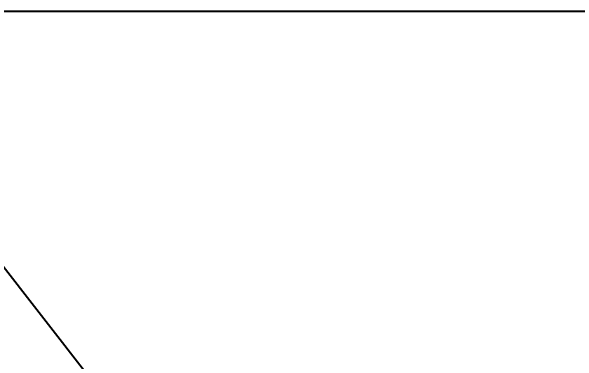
# Model space of a CAD drawing. Header units: inches. Extents: x -2661 to 42767, y -1222 to 9099.
# Drawn here: x -866.06 to -844.97, y 3502.5 to 3515.55 of the extents above; entities that cross this region are included whole.
import ezdxf
from ezdxf import colors
from ezdxf.entities.mleader import LeaderData, LeaderLine
from ezdxf.math import Vec2, Vec3

# ---------------------------------------------------------------- set-up
doc = ezdxf.new("R2010")
doc.units = ezdxf.units.IN
doc.header["$LTSCALE"] = 12
doc.header["$MEASUREMENT"] = 0
doc.layers.get('0').update_dxf_attribs({"linetype": 'CONTINUOUS'})
doc.layers.add('S-ANNO-GRID-NONPLOT', color=251, linetype='CONTINUOUS', plot=False)
doc.layers.add('S-ANNO-NOTE', color=4, linetype='CONTINUOUS')
doc.styles.add('Arial', font='arial.ttf', dxfattribs={"width": 0.85})

# ---------------------------------------------------------------- blocks, each defined once
blk = doc.blocks.new('Se_24x36_STARTERS_GRID')
blk.add_line((-372.836, 276), (-279.627, 276))

msp = doc.modelspace()

# ---------------------------------------------------------------- block references
at = {"layer": 'S-ANNO-GRID-NONPLOT'}
msp.add_blockref('Se_24x36_STARTERS_GRID', (-535.93637, 3239.54657), dxfattribs=at)

# ---------------------------------------------------------------- leaders
at = {"layer": 'S-ANNO-NOTE'}
ml = msp.add_multileader_mtext('Standard', dxfattribs=at)
ml.set_content('\\A1;STEEL BEAM PER PLAN  AND WEB FILLER PER TYPICAL DETAILS', color=4, style='Arial')
ml.set_leader_properties(color=2)
ml.build(insert=Vec2(0, 0))
ml.multileader.update_dxf_attribs({"dogleg_length": 0.36, "arrow_head_size": 1.3125, "scale": 12})
ctx = ml.context
ctx.base_point, ctx.scale, ctx.char_height, ctx.arrow_head_size, ctx.landing_gap_size, ctx.plane_origin = Vec3(-886.95974, 3508.25971), 12, 1.125, 1.3125, 1.08, Vec3(-922.97857, 3768.22285)
ctx.text_align_type = 2
notes = []
notes.append((ctx, [(1, (1, 1, 0), (-868.1015, 3508.25971), (-1, 0), 1.5, [(0, [(-852.34858, 3488.05453)], 0, [])])]))
ctx.mtext.insert, ctx.mtext.rotation, ctx.mtext.width, ctx.mtext.defined_height, ctx.mtext.alignment, ctx.mtext.flow_direction = Vec3(-870.6815, 3508.8318), 6.28318531, 18.4617252, 3.69153, 3, 5
for ctx, leaders in notes:
    for number, flags, end, landing, length, lines in leaders:
        leader = LeaderData()
        leader.index, (leader.has_last_leader_line, leader.has_dogleg_vector, leader.attachment_direction) = number, flags
        leader.last_leader_point, leader.dogleg_vector, leader.dogleg_length = Vec3(end), Vec3(landing), length
        for number, points, colour, breaks in lines:
            line = LeaderLine()
            line.index, line.vertices, line.color, line.breaks = number, Vec3.list(points), colors.encode_raw_color(colour), breaks
            leader.lines.append(line)
        ctx.leaders.append(leader)

doc.saveas('drawing.dxf')
